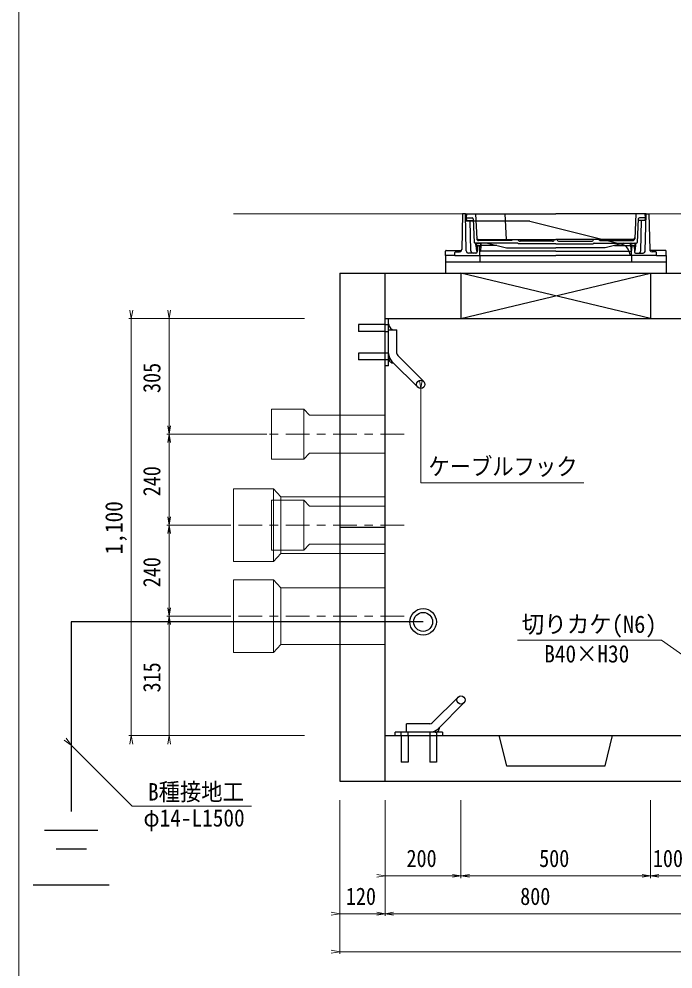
# Model space of a CAD drawing. Units: millimetres at full size, sheet at 1:25. Extents: x -4925 to 5056, y -3512 to 3512.
# Drawn here: x -4925 to -3199, y -2052 to 454 of the extents above; entities that cross this region are included whole.
import ezdxf
from ezdxf.enums import TextEntityAlignment as Align

# ---------------------------------------------------------------- set-up
doc = ezdxf.new("R2010")
doc.units = ezdxf.units.MM
doc.header["$LTSCALE"] = 25
doc.linetypes.add('USER2', pattern=[5, 2.5, -0.8, 0.9, -0.8])
for name, color, linetype, lineweight in [('0-1_ﾚｲﾔ2', 5, 'Continuous', 25), ('0-2_ﾚｲﾔ3', 1, 'Continuous', 13), ('0-3_ﾚｲﾔ4', 6, 'Continuous', 25), ('0-C_ﾚｲﾔ13', 3, 'Continuous', 13), ('0-D_ﾚｲﾔ14', 4, 'USER2', 18), ('0-E_寸法', 3, 'Continuous', 13)]:
    doc.layers.add(name, color=color, linetype=linetype, lineweight=lineweight)
doc.layers.add('0-7_文字', color=3, linetype='Continuous')
doc.styles.add('ＭＳ ゴシック', font='')
doc.styles.get('ＭＳ ゴシック').set_extended_font_data('MS Gothic')

# ---------------------------------------------------------------- blocks, each defined once
blk = doc.blocks.new('open_arrow')
at = {"color": 0, "linetype": 'Continuous', "lineweight": -2}
blk.add_lwpolyline([(7.5, 1.25), (0, 0), (7.5, -1.25)], dxfattribs=at)

msp = doc.modelspace()

# ---------------------------------------------------------------- linework, layer by layer
at = {"layer": '0-1_ﾚｲﾔ2'}
for p, q in [((-3754.76, -60.2), (-3756.9, -154.34)), ((-3747.26, -60.2), (-3754.76, -60.2)), ((-3747.26, -60.2), (-3744.26, -60.2)), ((-3745.05, -157.34), (-3747.26, -60.2)), ((-3744.26, -60.2), (-3744.76, -70.2)), ((-3744.76, -70.2), (-3744.26, -77.7)), ((-3744.76, -70.2), (-3729.64, -70.2)), ((-3744.26, -60.2), (-3720.21, -60.2)), ((-3726.64, -73.07), (-3723.85, -135.29)), ((-3720.21, -60.2), (-3508.76, -60.2)), ((-3720.21, -60.2), (-3717.29, -125.43)), ((-3642.76, -60.2), (-3639.76, -127.2)), ((-3297.31, -60.2), (-3300.23, -125.43)), ((-3290.88, -73.07), (-3293.67, -135.29)), ((-3272.76, -70.2), (-3273.26, -77.7)), ((-3746.86, -77.7), (-3726.43, -77.7)), ((-3577.26, -79.25), (-3746.83, -79.25)), ((-3733.05, -157.34), (-3734.86, -77.7)), ((-3577.26, -79.25), (-3334.18, -140.33)), ((-3270.66, -77.7), (-3291.09, -77.7)), ((-3284.47, -157.34), (-3282.66, -77.7)), ((-3610, -137.2), (-3721.86, -137.2)), ((-3719.36, -143.12), (-3717.69, -158.7)), ((-3715.76, -144.7), (-3716.37, -160.32)), ((-3712.68, -143.2), (-3716.18, -143.2)), ((-3712.68, -144.7), (-3716.18, -144.7)), ((-3716.18, -144.7), (-3715.87, -147.54)), ((-3712.68, -143.2), (-3709.18, -143.2)), ((-3712.68, -144.7), (-3709.18, -144.7)), ((-3712.43, -127.2), (-3623.76, -127.2)), ((-3624.76, -130.2), (-3712.29, -130.2)), ((-3708.76, -170.2), (-3709.76, -144.7)), ((-3709.18, -144.7), (-3709.61, -148.7)), ((-3705.99, -143.12), (-3707.66, -158.7)), ((-3664.11, -143.12), (-3705.99, -143.12)), ((-3688.76, -137.2), (-3638.76, -149.2)), ((-3638.76, -149.2), (-3508.76, -149.2)), ((-3624.76, -130.2), (-3623.76, -127.2)), ((-3623.76, -127.2), (-3608.76, -127.2)), ((-3608.76, -127.2), (-3511.76, -127.2)), ((-3608.76, -127.2), (-3608.46, -128.1)), ((-3608.21, -138.31), (-3607.76, -139.2)), ((-3508.76, -139.2), (-3607.76, -139.2)), ((-3517.68, -132.2), (-3602.77, -132.2)), ((-3511.8, -127.38), (-3511.76, -127.2)), ((-3511.76, -127.2), (-3508.76, -127.2)), ((-3508.76, -139.2), (-3409.76, -139.2)), ((-3505.73, -127.38), (-3505.76, -127.2)), ((-3499.84, -132.2), (-3414.75, -132.2)), ((-3409.31, -138.31), (-3409.76, -139.2)), ((-3408.76, -127.2), (-3409.06, -128.1)), ((-3407.53, -137.2), (-3295.67, -137.2)), ((-3392.76, -130.2), (-3393.76, -127.2)), ((-3305.1, -127.2), (-3393.76, -127.2)), ((-3392.76, -130.2), (-3305.23, -130.2)), ((-3353.42, -143.12), (-3311.53, -143.12)), ((-3311.53, -143.12), (-3309.86, -158.7)), ((-3308.76, -170.2), (-3307.76, -144.7)), ((-3304.85, -143.2), (-3308.35, -143.2)), ((-3304.85, -144.7), (-3308.35, -144.7)), ((-3308.35, -144.7), (-3307.92, -148.7)), ((-3304.85, -143.2), (-3301.35, -143.2)), ((-3304.85, -144.7), (-3301.35, -144.7)), ((-3301.76, -144.7), (-3301.15, -160.32)), ((-3301.35, -144.7), (-3301.65, -147.54)), ((-3298.16, -143.12), (-3299.83, -158.7)), ((-3799.76, -170.2), (-3799.76, -158.2)), ((-3799.76, -170.2), (-3799.76, -186.2)), ((-3774.76, -170.2), (-3799.76, -170.2)), ((-3797.76, -156.2), (-3759.88, -156.2)), ((-3774.76, -170.2), (-3774.76, -162.2)), ((-3774.76, -170.2), (-3708.76, -170.2)), ((-3772.76, -160.2), (-3762.9, -160.2)), ((-3719.37, -163.2), (-3739.06, -163.2)), ((-3716.31, -158.7), (-3717.69, -158.7)), ((-3709.21, -158.7), (-3707.66, -158.7)), ((-3708.76, -170.2), (-3708.76, -186.2)), ((-3708.76, -170.2), (-3508.76, -170.2)), ((-3508.76, -158.7), (-3707.66, -158.7)), ((-3508.76, -158.7), (-3309.86, -158.7)), ((-3308.76, -170.2), (-3508.76, -170.2)), ((-3315.19, -159.7), (-3312.76, -170.2)), ((-3308.31, -158.7), (-3309.86, -158.7)), ((-3308.76, -170.2), (-3308.76, -186.2)), ((-3242.76, -170.2), (-3308.76, -170.2)), ((-3301.21, -158.7), (-3299.83, -158.7)), ((-3298.15, -163.2), (-3278.47, -163.2)), ((-3219.76, -156.2), (-3257.65, -156.2)), ((-3244.76, -160.2), (-3254.62, -160.2)), ((-3242.76, -170.2), (-3242.76, -162.2)), ((-3217.76, -170.2), (-3217.76, -186.2)), ((-3799.76, -186.2), (-3799.76, -216.2)), ((-4078.76, -216.2), (1461.24, -216.2)), ((-4078.76, -216.2), (-4078.76, -1556.2)), ((-3958.76, -1556.2), (-3958.76, -216.2)), ((-3758.76, -336.2), (-3258.76, -216.2)), ((-3258.76, -336.2), (-3758.76, -216.2)), ((-3758.76, -216.2), (-3758.76, -336.2)), ((-3258.76, -216.2), (-3258.76, -336.2)), ((-3958.76, -336.2), (1341.24, -336.2)), ((-4078.76, -886.2), (-3958.76, -886.2)), ((-3958.76, -1436.2), (1341.24, -1436.2)), ((-3658.76, -1436.2), (-3638.76, -1516.2)), ((-3378.76, -1516.2), (-3358.76, -1436.2)), ((-3638.76, -1516.2), (-3378.76, -1516.2)), ((-4078.76, -1556.2), (1461.24, -1556.2))]:
    msp.add_line(p, q, dxfattribs=at)
for points in [[(-3273.26, -60.2), (-3297.31, -60.2), (-3508.76, -60.2)], [(-3270.26, -60.2), (-3273.26, -60.2), (-3272.76, -70.2), (-3287.89, -70.2)], [(-3272.47, -157.34), (-3270.26, -60.2), (-3262.76, -60.2), (-3260.62, -154.34)], [(-3393.76, -127.2), (-3408.76, -127.2), (-3505.76, -127.2), (-3508.76, -127.2)], [(-3328.76, -137.2), (-3378.76, -149.2), (-3508.76, -149.2)], [(-3242.76, -170.2), (-3217.76, -170.2), (-3217.76, -158.2)], [(-3799.76, -186.2), (-3217.76, -186.2), (-3217.76, -216.2)]]:
    msp.add_lwpolyline(points, dxfattribs=at)
for centre, radius, start, end in [((-3729.64, -73.2), 3, 2.56377, 90), ((-3287.89, -73.2), 3, 90, 177.43623), ((-3712.43, -122.2), 5, 182.56377, 270), ((-3305.1, -122.2), 5, 270, 357.43623), ((-3721.86, -135.2), 2, 182.56377, 270), ((-3716.18, -140.7), 4, 123.33184, 217.18598), ((-3716.18, -140.7), 2.5, 128.85055, 270), ((-3712.68, -161.7), 25, 101.47834, 103.17452), ((-3712.68, -161.7), 23.5, 90, 102.45479), ((-3712.29, -125.2), 5, 182.56377, 270), ((-3712.68, -161.7), 23.5, 77.54521, 90), ((-3709.18, -140.7), 2.5, 270, 51.14945), ((-3712.68, -161.7), 25, 76.82548, 78.52166), ((-3709.18, -140.7), 4, 322.81402, 56.66816), ((-3610, -139.2), 2, 26.56505, 90), ((-3602.77, -126.2), 6, 198.43495, 270), ((-3517.68, -126.2), 6, 270, 348.69007), ((-3499.84, -126.2), 6, 191.30993, 270), ((-3414.75, -126.2), 6, 270, 341.56505), ((-3407.53, -139.2), 2, 90, 153.43495), ((-3340.52, -165.54), 26, 12.99462, 75.89564), ((-3308.35, -140.7), 4, 123.33184, 217.18598), ((-3308.35, -140.7), 2.5, 128.85055, 270), ((-3304.85, -161.7), 25, 101.47834, 103.17452), ((-3304.85, -161.7), 23.5, 90, 102.45479), ((-3305.23, -125.2), 5, 270, 357.43623), ((-3304.85, -161.7), 23.5, 77.54521, 90), ((-3301.35, -140.7), 2.5, 270, 51.14945), ((-3304.85, -161.7), 25, 76.82548, 78.52166), ((-3301.35, -140.7), 4, 322.81402, 56.66816), ((-3295.67, -135.2), 2, 270, 357.43623), ((-3797.76, -158.2), 2, 90, 180), ((-3772.76, -162.2), 2, 90, 180), ((-3762.9, -154.2), 6, 270, 340.52878), ((-3759.88, -153.2), 3, 270, 358.69805), ((-3762.9, -154.2), 6, 340.52878, 358.69805), ((-3739.06, -157.2), 6, 181.30195, 270), ((-3727.05, -157.2), 6, 181.30195, 270), ((-3719.37, -160.2), 3, 270, 357.75426), ((-3298.15, -160.2), 3, 182.24574, 270), ((-3290.47, -157.2), 6, 270, 358.69805), ((-3278.47, -157.2), 6, 270, 358.69805), ((-3257.65, -153.2), 3, 181.30195, 270), ((-3254.62, -154.2), 6, 181.30195, 199.47122), ((-3254.62, -154.2), 6, 199.47122, 270), ((-3244.76, -162.2), 2, 0, 90), ((-3219.76, -158.2), 2, 0, 90)]:
    msp.add_arc(centre, radius, start, end, dxfattribs=at)
at = {"layer": '0-2_ﾚｲﾔ3'}
for p, q in [((-4173.76, -575.2), (-4158.76, -591.2)), ((-4173.76, -707.2), (-4173.76, -575.2)), ((-4158.76, -591.2), (-3958.76, -591.2)), ((-4158.76, -691.2), (-3958.76, -691.2)), ((-4253.76, -785.2), (-4253.76, -977.2)), ((-4173.76, -815.2), (-4258.76, -815.2)), ((-4258.76, -815.2), (-4258.76, -947.2)), ((-4233.76, -806.2), (-4233.76, -956.2)), ((-4158.76, -831.2), (-3958.76, -831.2)), ((-4258.76, -947.2), (-4173.76, -947.2)), ((-4173.76, -947.2), (-4158.76, -931.2)), ((-4158.76, -931.2), (-3958.76, -931.2)), ((-4358.76, -977.2), (-4253.76, -977.2)), ((-4253.76, -977.2), (-4233.76, -956.2)), ((-3958.76, -956.2), (-4233.76, -956.2)), ((-4358.76, -1025.2), (-4253.76, -1025.2)), ((-4358.76, -1217.2), (-4358.76, -1025.2)), ((-4253.76, -1025.2), (-4233.76, -1046.2)), ((-4253.76, -1217.2), (-4253.76, -1025.2)), ((-3958.76, -1046.2), (-4233.76, -1046.2)), ((-4233.76, -1196.2), (-4233.76, -1046.2))]:
    msp.add_line(p, q, dxfattribs=at)
for points in [[(-4173.76, -575.2), (-4258.76, -575.2), (-4258.76, -707.2), (-4173.76, -707.2), (-4158.76, -691.2)], [(-3958.76, -806.2), (-4233.76, -806.2), (-4253.76, -785.2), (-4358.76, -785.2), (-4358.76, -977.2)], [(-4173.76, -947.2), (-4173.76, -815.2), (-4158.76, -831.2)], [(-3958.76, -1196.2), (-4233.76, -1196.2), (-4253.76, -1217.2), (-4358.76, -1217.2)]]:
    msp.add_lwpolyline(points, dxfattribs=at)
at = {"layer": '0-3_ﾚｲﾔ4'}
for p, q in [((-3949.76, -461.2), (-3949.76, -336.2)), ((-3958.76, -352.2), (-4028.76, -352.2)), ((-4028.76, -352.2), (-4028.76, -370.2)), ((-3958.76, -370.2), (-4028.76, -370.2)), ((-3958.76, -352.2), (-3949.76, -352.2)), ((-3958.76, -370.2), (-3949.76, -370.2)), ((-3949.76, -366.2), (-3927.76, -366.2)), ((-3927.76, -427.89), (-3927.76, -366.2)), ((-4028.76, -427.2), (-4028.76, -445.2)), ((-3958.76, -427.2), (-4028.76, -427.2)), ((-3958.76, -445.2), (-4028.76, -445.2)), ((-3949.76, -427.2), (-3958.76, -427.2)), ((-3949.76, -445.2), (-3958.76, -445.2)), ((-3940.97, -449.1), (-3872.61, -517.47)), ((-3925.42, -433.55), (-3857.05, -501.91)), ((-3949.76, -461.2), (-3958.76, -461.2)), ((-4787.27, -1136.2), (-4787.27, -1636.2)), ((-3858.76, -1136.2), (-4787.27, -1136.2)), ((-3834.91, -1402.86), (-3766.54, -1334.49)), ((-3819.35, -1418.42), (-3750.98, -1350.05)), ((-3807.25, -1427.2), (-3932.25, -1427.2)), ((-3932.25, -1436.2), (-3932.25, -1427.2)), ((-3916.25, -1436.2), (-3916.25, -1427.2)), ((-3840.56, -1405.2), (-3902.25, -1405.2)), ((-3902.25, -1427.2), (-3902.25, -1405.2)), ((-3898.25, -1436.2), (-3898.25, -1427.2)), ((-3841.25, -1427.2), (-3841.25, -1436.2)), ((-3823.25, -1427.2), (-3823.25, -1436.2)), ((-3807.25, -1427.2), (-3807.25, -1436.2)), ((-3916.25, -1436.2), (-3916.25, -1506.2)), ((-3898.25, -1436.2), (-3898.25, -1506.2)), ((-3841.25, -1436.2), (-3841.25, -1506.2)), ((-3823.25, -1436.2), (-3823.25, -1506.2)), ((-3898.25, -1506.2), (-3916.25, -1506.2)), ((-3823.25, -1506.2), (-3841.25, -1506.2)), ((-4717.27, -1686.2), (-4857.27, -1686.2)), ((-4747.27, -1736.2), (-4827.27, -1736.2)), ((-4687.27, -1830.72), (-4887.27, -1830.72))]:
    msp.add_line(p, q, dxfattribs=at)
for centre, radius in [((-3864.83, -509.69), 11), ((-3858.76, -1136.2), 35), ((-3858.76, -1136.2), 25), ((-3758.76, -1342.27), 11)]:
    msp.add_circle(centre, radius, dxfattribs=at)
for centre, radius, start, end in [((-3933.76, -350.2), 16, 180.00001, 270), ((-3919.76, -427.89), 30, 180.00001, 225), ((-3937.76, -441.2), 12, 180.00001, 274.09374), ((-3919.76, -427.89), 8, 180.00001, 225), ((-3840.56, -1397.2), 8, 270, 315), ((-3840.56, -1397.2), 30, 270, 315), ((-3827.25, -1415.2), 12, 270, 4.09375)]:
    msp.add_arc(centre, radius, start, end, dxfattribs=at)
at = {"layer": '0-C_ﾚｲﾔ13'}
for p, q in [((-4358.76, -60.2), (1741.24, -60.2)), ((-4171.26, -336.2), (-4634.76, -336.2)), ((-4628.76, -336.2), (-4628.76, -1436.2)), ((-4528.76, -336.2), (-4528.76, -641.2)), ((-4271.26, -641.2), (-4534.76, -641.2)), ((-4528.76, -641.2), (-4528.76, -881.2)), ((-3864.83, -769.39), (-3434.93, -769.39)), ((-4371.26, -881.2), (-4534.76, -881.2)), ((-4528.76, -881.2), (-4528.76, -1121.2)), ((-4371.26, -1121.2), (-4534.76, -1121.2)), ((-4528.76, -1121.2), (-4528.76, -1436.2)), ((-3609.64, -1184.84), (-3229.64, -1184.84)), ((-4171.26, -1436.2), (-4634.76, -1436.2)), ((-4626.34, -1622.3), (-4311.42, -1622.3)), ((-4078.76, -1606.2), (-4078.76, -2012.2)), ((-3958.76, -1606.2), (-3958.76, -1912)), ((-3758.76, -1606.2), (-3758.76, -1812)), ((-3258.76, -1606.2), (-3258.76, -1812)), ((-4078.76, -1906), (1461.24, -1906)), ((-4078.76, -2006.2), (1461.24, -2006.2))]:
    msp.add_line(p, q, dxfattribs=at)
msp.add_lwpolyline([(5050, 3512.5), (-4925, 3512.5), (-4925, -3512.5), (5050, -3512.5)], close=True, dxfattribs=at)
msp.add_lwpolyline([(-3958.76, -1806), (-3758.76, -1806), (-3258.76, -1806), (-3008.76, -1806), (-1908.76, -1806), (-1658.76, -1806), (-1408.76, -1806), (-408.76, -1806), (-158.76, -1806), (91.24, -1806), (1091.24, -1806), (1341.24, -1806)], dxfattribs=at)
at = {"layer": '0-D_ﾚｲﾔ14'}
for p, q in [((-3908.76, -641.2), (-4308.76, -641.2)), ((-3908.76, -881.2), (-4408.76, -881.2)), ((-3908.76, -1121.2), (-4408.76, -1121.2))]:
    msp.add_line(p, q, dxfattribs=at)
at = {"layer": '0-E_寸法'}
for p, q in [((-4628.76, -1436.2), (-4628.76, -336.2)), ((-4528.76, -641.2), (-4528.76, -336.2)), ((-3864.83, -520.69), (-3864.83, -769.39)), ((-4528.76, -881.2), (-4528.76, -641.2)), ((-4528.76, -1121.2), (-4528.76, -881.2)), ((-4528.76, -1436.2), (-4528.76, -1121.2)), ((-3028.76, -1326.2), (-3229.64, -1184.84)), ((-4787.27, -1461.38), (-4626.34, -1622.3)), ((-3958.76, -1806), (-3758.76, -1806)), ((-3758.76, -1806), (-3258.76, -1806)), ((-3258.76, -1806), (-3158.76, -1806)), ((-4078.76, -1906), (-3958.76, -1906)), ((-3958.76, -1906), (-3158.76, -1906)), ((-4078.76, -2006.2), (1461.24, -2006.2))]:
    msp.add_line(p, q, dxfattribs=at)

# ---------------------------------------------------------------- block references
at = {"layer": '0-E_寸法', "xscale": 2.96, "yscale": 2.96}
for p, rotation in [((-4628.76, -336.2), 90), ((-4528.76, -336.2), 90), ((-3864.83, -520.69), 90), ((-4528.76, -641.2), 90), ((-4528.76, -641.2), 270), ((-4528.76, -881.2), 90), ((-4528.76, -881.2), 270), ((-4528.76, -1121.2), 90), ((-4528.76, -1121.2), 270), ((-4787.27, -1461.38), 135), ((-4628.76, -1436.2), 270), ((-4528.76, -1436.2), 270), ((-3958.76, -1806), 180), ((-3758.76, -1806), 180), ((-3258.76, -1806), 180), ((-4078.76, -1906), 180), ((-3958.76, -1906), 180), ((-4078.76, -2006.2), 180)]:
    msp.add_blockref('open_arrow', p, dxfattribs=dict(at, rotation=rotation))
for p in [(-3758.76, -1806), (-3258.76, -1806), (-3958.76, -1906)]:
    msp.add_blockref('open_arrow', p, dxfattribs=at)

# ---------------------------------------------------------------- texts
at = {"layer": '0-7_文字', "style": 'ＭＳ ゴシック'}
for s, width, p in [('ケーブルフック', 0.9, (-3844.83, -762.96)), ('切りカケ(N6)', 0.95, (-3598.55, -1178.98)), ('B40×H30', 0.9, (-3539.17, -1257.1)), ('B種接地工', 0.9, (-4584.63, -1621.17)), ('φ14-L1500', 0.9, (-4596.66, -1689.89))]:
    msp.add_text(s, height=45.82, dxfattribs=dict(at, width=width)).set_placement(p, align=Align.BOTTOM_LEFT)
at = {"layer": '0-E_寸法', "style": 'ＭＳ ゴシック'}
for s, width, p in [('305', 0.85, (-4538.14, -532.45)), ('240', 0.85, (-4538.14, -804.95)), ('1,100', 0.9, (-4638.14, -958.08)), ('240', 0.85, (-4538.14, -1044.95)), ('315', 0.85, (-4538.14, -1322.45))]:
    msp.add_text(s, height=45.82, rotation=90, dxfattribs=dict(at, width=width)).set_placement(p, align=Align.BOTTOM_LEFT)
at = {"layer": '0-E_寸法', "style": 'ＭＳ ゴシック', "width": 0.85}
for s, p in [('200', (-3902.51, -1796.63)), ('500', (-3552.51, -1796.63)), ('100', (-3252.51, -1796.63)), ('120', (-4062.51, -1896.63)), ('800', (-3602.51, -1896.63))]:
    msp.add_text(s, height=45.82, dxfattribs=at).set_placement(p, align=Align.BOTTOM_LEFT)

doc.saveas('drawing.dxf')
